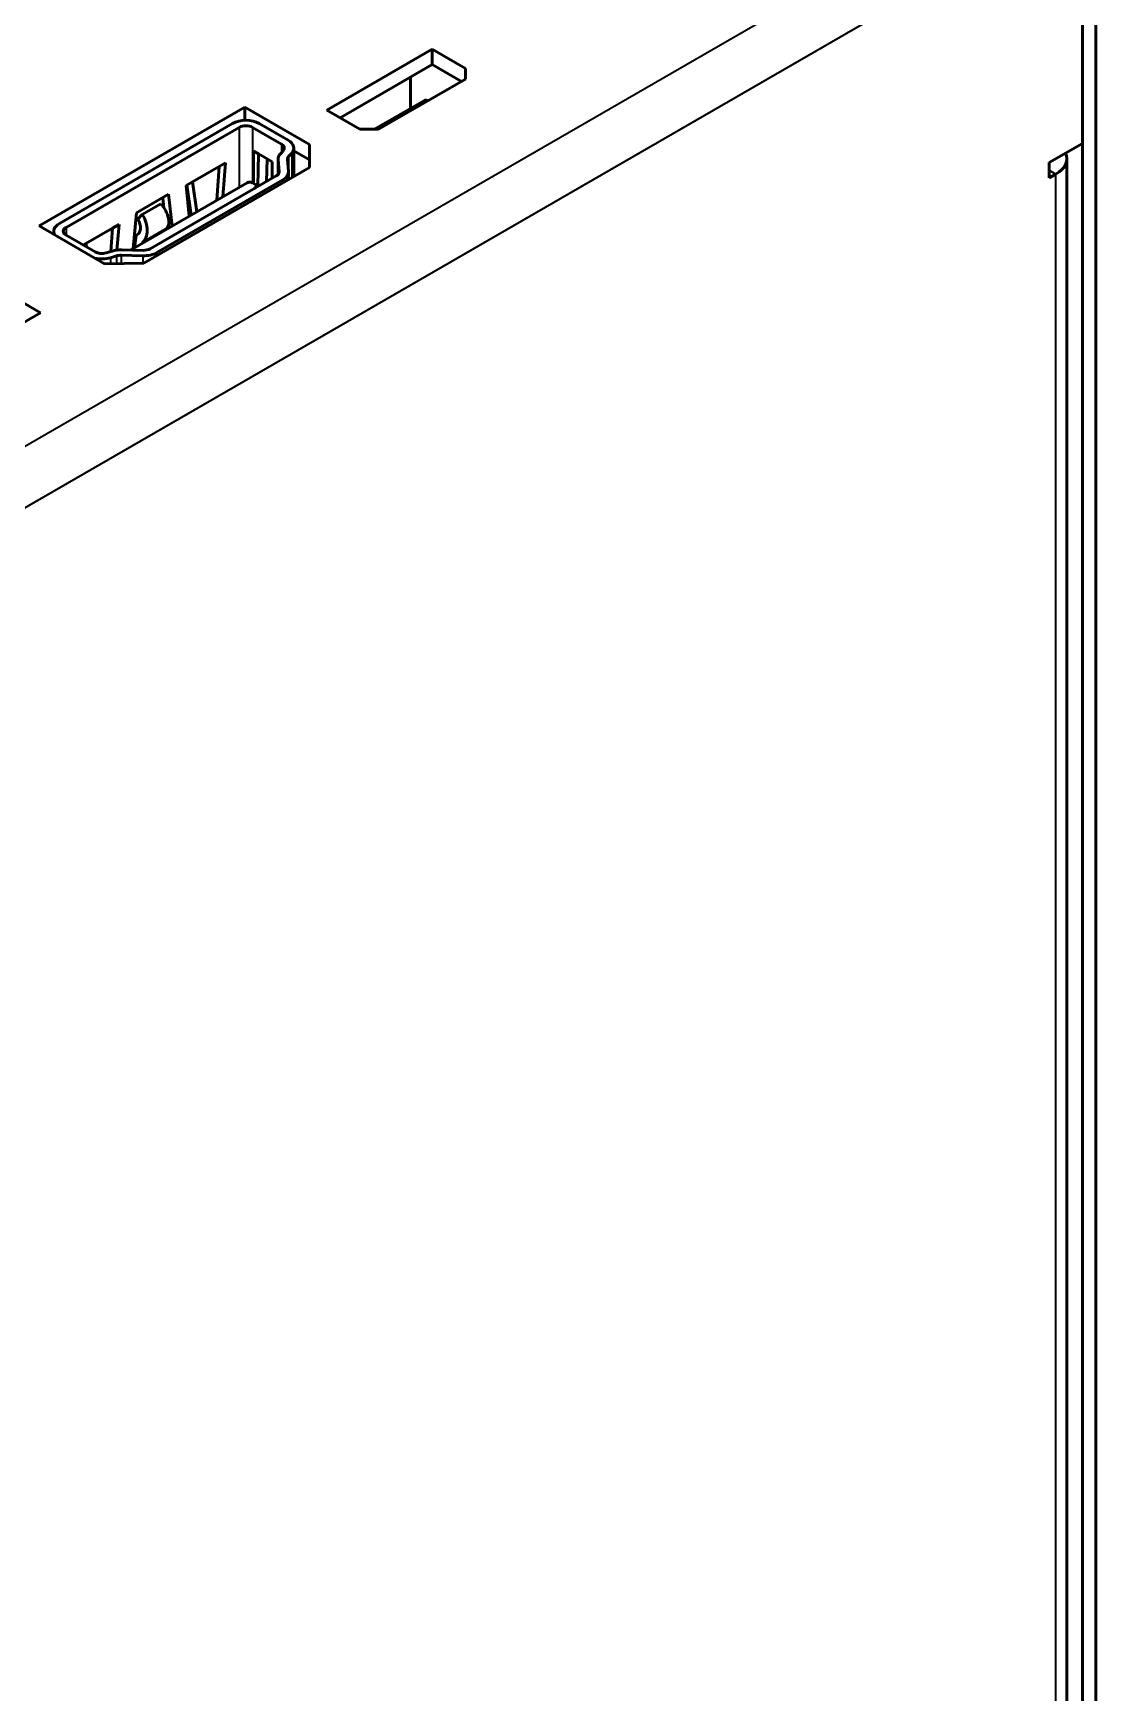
# Model space of a CAD drawing. Header units: millimetres. Extents: x 1642 to 3661, y -191 to 991.
# Drawn here: x 2730.2 to 2786.6, y 767.6 to 855.6 of the extents above; entities that cross this region are included whole.
import ezdxf

# ---------------------------------------------------------------- set-up
doc = ezdxf.new("R2010")
doc.units = ezdxf.units.MM
doc.header["$LTSCALE"] = 3.5
doc.layers.add('외형선(ISO)', color=7, linetype='Continuous', lineweight=50)
doc.layers.add('좁은 외형선(ISO)', color=7, linetype='Continuous', lineweight=35)

msp = doc.modelspace()

# ---------------------------------------------------------------- linework, layer by layer
at = {"layer": '외형선(ISO)'}
for p, q in [((2785.88, 849.803), (2785.88, 862.867)), ((2785.88, 705.528), (2785.88, 862.214)), ((2786.587, 705.936), (2786.587, 862.622)), ((2745.78, 851.562), (2751.38, 854.796)), ((2751.38, 854.796), (2753.134, 853.783)), ((2751.38, 854.796), (2751.38, 853.979)), ((2751.38, 853.979), (2746.487, 851.154)), ((2750.221, 851.669), (2750.221, 853.31)), ((2752.922, 853.089), (2751.38, 853.979)), ((2753.134, 853.783), (2753.134, 853.212)), ((2753.134, 853.212), (2748.523, 850.55)), ((2730.516, 845.42), (2741.428, 851.72)), ((2741.428, 851.72), (2744.858, 849.74)), ((2741.428, 851.72), (2741.428, 851.024)), ((2747.534, 850.55), (2745.78, 851.562)), ((2748.318, 850.55), (2750.973, 852.083)), ((2750.221, 851.669), (2750.238, 851.658)), ((2740.781, 850.856), (2731.588, 845.549)), ((2731.942, 845.345), (2741.134, 850.652)), ((2741.841, 850.652), (2743.385, 849.761)), ((2743.739, 849.965), (2742.195, 850.856)), ((2744.858, 849.74), (2744.858, 848.515)), ((2748.523, 850.55), (2747.534, 850.55)), ((2784.112, 848.782), (2785.88, 849.803)), ((2741.894, 849.397), (2742.161, 849.242)), ((2741.894, 847.682), (2741.894, 849.397)), ((2742.119, 847.505), (2742.161, 849.242)), ((2742.617, 848.979), (2742.161, 849.242)), ((2742.575, 847.769), (2742.617, 848.979)), ((2742.617, 848.979), (2742.884, 848.825)), ((2743.195, 848.971), (2743.195, 848.149)), ((2743.196, 848.946), (2743.246, 848.289)), ((2743.475, 849.423), (2743.308, 849.238)), ((2743.745, 848.301), (2743.696, 848.959)), ((2743.752, 849.105), (2743.919, 849.29)), ((2744.032, 849.556), (2744.032, 848.038)), ((2744.858, 848.924), (2744.032, 849.401)), ((2785.051, 718.755), (2785.051, 848.986)), ((2744.858, 848.515), (2736.067, 843.44)), ((2743.1, 848.072), (2736.411, 844.21)), ((2740.074, 848.57), (2738.659, 847.753)), ((2739.944, 846.783), (2740.074, 848.57)), ((2740.074, 848.57), (2740.412, 848.765)), ((2740.412, 848.765), (2740.255, 846.962)), ((2742.884, 848.825), (2742.884, 847.947)), ((2743.746, 848.276), (2743.746, 847.874)), ((2784.112, 847.966), (2784.112, 848.782)), ((2784.466, 848.17), (2784.112, 847.966)), ((2741.557, 847.714), (2735.371, 844.142)), ((2735.689, 846.12), (2737.387, 847.1)), ((2736.764, 844.006), (2743.454, 847.868)), ((2737.387, 847.1), (2737.576, 845.416)), ((2738.321, 847.558), (2738.659, 847.753)), ((2738.478, 845.936), (2738.321, 847.558)), ((2738.59, 846.001), (2738.36, 847.581)), ((2738.889, 846.173), (2738.659, 847.753)), ((2741.991, 847.626), (2741.84, 847.714)), ((2741.943, 847.404), (2742.024, 847.488)), ((2742.05, 847.545), (2742.05, 847.465)), ((2719.97, 846.949), (2730.591, 840.817)), ((2736.981, 846.599), (2735.991, 846.028)), ((2737.136, 846.386), (2737.076, 846.921)), ((2733.993, 843.412), (2730.516, 845.42)), ((2734.417, 845.304), (2734.755, 845.499)), ((2734.755, 845.499), (2734.637, 844.141)), ((2735.5, 844.217), (2735.689, 846.12)), ((2735.753, 845.785), (2735.991, 846.028)), ((2731.295, 845.053), (2731.223, 845.012)), ((2731.295, 845.141), (2731.295, 844.97)), ((2733.486, 844.045), (2731.942, 844.936)), ((2732.861, 844.406), (2733.002, 844.487)), ((2734.417, 845.304), (2733.002, 844.487)), ((2733.028, 844.309), (2733.002, 844.487)), ((2734.328, 844.07), (2734.417, 845.304)), ((2735.574, 844.259), (2735.666, 844.937)), ((2735.783, 845.004), (2735.666, 844.937)), ((2735.994, 844.542), (2735.988, 844.498)), ((2737.279, 845.285), (2735.994, 844.542)), ((2737.279, 845.285), (2737.283, 845.246)), ((2734.391, 844.09), (2734.07, 843.993)), ((2734.301, 843.737), (2734.622, 843.833)), ((2734.874, 843.866), (2736.014, 843.837)), ((2736.035, 844.126), (2734.896, 844.154)), ((2736.067, 843.44), (2733.993, 843.412)), ((2730.591, 840.817), (2720.904, 835.224))]:
    msp.add_line(p, q, dxfattribs=at)
for centre, major_axis, ratio, start_param, end_param in [((2751.054, 851.957), (-0.092, 0.118), 0.813933, 4.918974, 6.17168), ((2741.488, 850.448), (-1, 0), 0.57735, 3.926991, 5.497787), ((2741.488, 850.448), (0.5, 0), 0.57735, 0.785398, 2.356194), ((2743.032, 849.556), (0.5, 0), 0.57735, 5.803666, 7.068583), ((2743.032, 849.556), (1, 0), 0.57735, 5.803666, 7.068583), ((2744.195, 848.971), (-1, 0), 0.57735, 5.803666, 6.326636), ((2744.195, 848.971), (-0.5, 0), 0.57735, 5.803666, 6.326636), ((2783.051, 848.986), (2, 0), 0.57735, 5.497787, 6.544985), ((2742.746, 848.276), (0.5, 0), 0.57735, 5.497787, 6.326636), ((2742.746, 848.276), (1, 0), 0.57735, 5.497787, 6.326636), ((2741.698, 847.632), (-0.2, 0), 0.57735, 3.926991, 5.497787), ((2741.85, 847.545), (0.2, 0), 0.57735, 5.776087, 7.068583), ((2736.626, 846.165), (-0.64, 0.89), 0.498497, 3.171935, 4.844855), ((2732.295, 845.141), (-1, 0), 0.57735, 5.497787, 6.656255), ((2732.295, 845.141), (-0.5, 0), 0.57735, 5.497787, 7.068583), ((2735.47, 845.498), (-0.229, 0.55), 0.646152, 3.050611, 4.978457), ((2735.47, 845.498), (-0.422, 1.014), 0.646152, 3.305538, 4.978457), ((2733.839, 844.249), (1, 0), 0.57735, 4.339319, 5.191908), ((2733.839, 844.249), (-0.5, 0), 0.57735, 0.785398, 2.050316), ((2734.853, 843.577), (-1, 0), 0.57735, 4.668938, 5.191908), ((2734.853, 843.577), (0.5, 0), 0.57735, 1.527345, 2.050316), ((2736.057, 844.414), (1, 0), 0.57735, 4.668938, 5.497787), ((2736.057, 844.414), (-0.5, 0), 0.57735, 1.527345, 2.356194)]:
    msp.add_ellipse(centre, major_axis=major_axis, ratio=ratio, start_param=start_param, end_param=end_param, dxfattribs=at)
at = {"layer": '좁은 외형선(ISO)'}
for p, q in [((2683.915, 807.263), (2784.466, 865.316)), ((2785.88, 862.867), (2685.329, 804.814)), ((2741.134, 850.652), (2741.134, 847.47)), ((2741.841, 850.652), (2741.841, 847.713)), ((2743.385, 849.761), (2743.385, 849.323)), ((2743.196, 848.946), (2743.196, 848.15)), ((2743.752, 849.105), (2743.752, 847.877)), ((2743.919, 849.29), (2743.919, 847.973)), ((2743.246, 848.289), (2743.246, 848.263)), ((2784.112, 848.374), (2784.466, 848.17)), ((2784.466, 717.939), (2784.466, 848.17)), ((2742.024, 847.451), (2742.024, 847.488)), ((2743.454, 847.868), (2743.454, 847.704)), ((2731.942, 845.345), (2731.942, 844.936)), ((2734.301, 843.737), (2734.301, 843.416)), ((2734.622, 843.833), (2734.622, 843.421)), ((2734.874, 843.866), (2734.874, 843.424)), ((2736.014, 843.837), (2736.014, 843.439)), ((2736.764, 844.006), (2736.764, 843.842))]:
    msp.add_line(p, q, dxfattribs=at)

doc.saveas('drawing.dxf')
